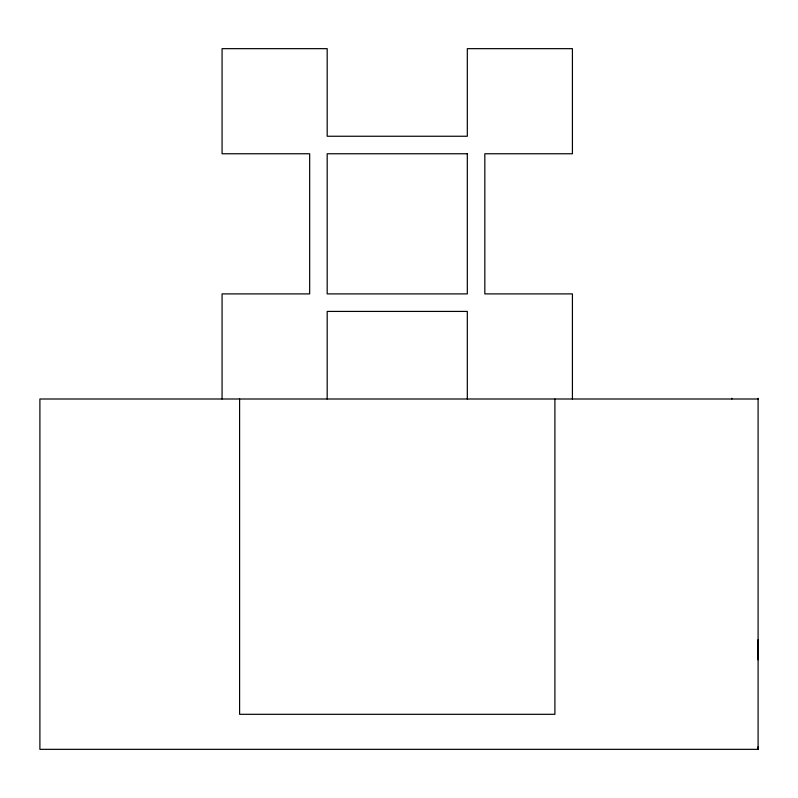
<?xml version="1.0" encoding="UTF-8"?>
<svg xmlns="http://www.w3.org/2000/svg" width="798" height="798" viewBox="0 0 798 798"><rect width="100%" height="100%" fill="white"/><g stroke="black" fill="none" stroke-linecap="round" stroke-linejoin="round"><path stroke-width="1.2" d="M758.1 399L39.9 399L39.9 749.342L758.1 749.342L758.1 746.758M758.1 659.816L758.1 639.697M758.1 398.302L758.1 749.342M731.826 398.302L731.826 399M572.415 399L572.415 293.893L484.835 293.893L484.835 153.765L572.415 153.765L572.415 48.658L467.319 48.658L467.319 136.249L327.18 136.249L327.18 48.658L222.073 48.658L222.073 153.765L309.664 153.765L309.664 293.893L222.073 293.893L222.073 399M554.899 399L554.899 714.31L239.6 714.31L239.6 399M467.319 399L467.319 311.42L327.18 311.42L327.18 399M467.319 153.765L327.18 153.765L327.18 293.893L467.319 293.893L467.319 153.765"/></g></svg>
